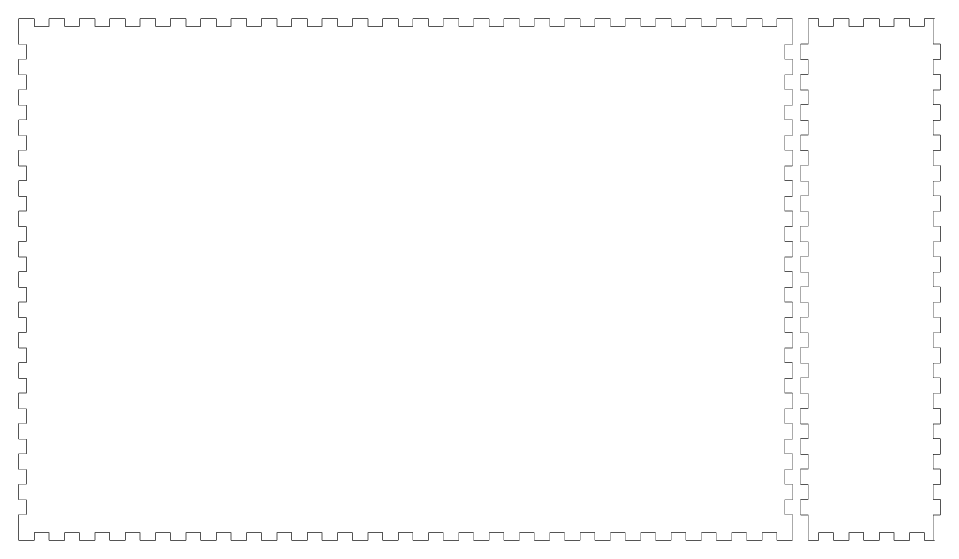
# Model space of a CAD drawing. Extents: x 10 to 1487, y 10 to 216.
# Drawn here: x 626.2 to 991, y 9.9 to 216.3 of the extents above; entities that cross this region are included whole.
import ezdxf

# ---------------------------------------------------------------- set-up
doc = ezdxf.new("R2010")
doc.units = 0
doc.layers.get('0').update_dxf_attribs({"linetype": 'CONTINUOUS'})

msp = doc.modelspace()

# ---------------------------------------------------------------- linework, layer by layer
at = {"color": 0, "const_width": 0.2}
for points in [[(629.348, 10.0004), (632.351, 10.0004), (632.368, 10.0004), (632.421, 10.0294), (632.449, 10.0831), (632.449, 10.0996), (632.449, 13.0996), (632.449, 13.0831), (632.421, 13.0294), (632.368, 13.0004), (632.351, 13.0004), (638.351, 13.0004), (638.334, 13.0004), (638.281, 13.0294), (638.249, 13.0831), (638.249, 13.0996), (638.249, 10.0996), (638.249, 10.0831), (638.281, 10.0294), (638.334, 10.0004), (638.351, 10.0004), (644.349, 10.0004), (644.366, 10.0004), (644.419, 10.0294), (644.451, 10.0831), (644.451, 10.0996), (644.451, 13.0996), (644.451, 13.0831), (644.419, 13.0294), (644.366, 13.0004), (644.349, 13.0004), (650.349, 13.0004), (650.332, 13.0004), (650.279, 13.0294), (650.251, 13.0831), (650.251, 13.0996), (650.251, 10.0996), (650.251, 10.0831), (650.279, 10.0294), (650.332, 10.0004), (650.349, 10.0004), (656.35, 10.0004), (656.368, 10.0004), (656.421, 10.0294), (656.449, 10.0831), (656.449, 10.0996), (656.449, 13.0996), (656.449, 13.0831), (656.421, 13.0294), (656.368, 13.0004), (656.35, 13.0004), (662.351, 13.0004), (662.333, 13.0004), (662.277, 13.0294), (662.249, 13.0831), (662.249, 13.0996), (662.249, 10.0996), (662.249, 10.0831), (662.277, 10.0294), (662.333, 10.0004), (662.351, 10.0004), (668.352, 10.0004), (668.366, 10.0004), (668.419, 10.0294), (668.45, 10.0831), (668.45, 10.0996), (668.45, 13.0996), (668.45, 13.0831), (668.419, 13.0294), (668.366, 13.0004), (668.352, 13.0004), (674.349, 13.0004), (674.331, 13.0004), (674.278, 13.0294), (674.25, 13.0831), (674.25, 13.0996), (674.25, 10.0996), (674.25, 10.0831), (674.278, 10.0294), (674.331, 10.0004), (674.349, 10.0004), (680.35, 10.0004), (680.367, 10.0004), (680.42, 10.0294), (680.452, 10.0831), (680.452, 10.0996), (680.452, 13.0996), (680.452, 13.0831), (680.42, 13.0294), (680.367, 13.0004), (680.35, 13.0004), (686.35, 13.0004), (686.333, 13.0004), (686.28, 13.0294), (686.252, 13.0831), (686.252, 13.0996), (686.252, 10.0996), (686.252, 10.0831), (686.28, 10.0294), (686.333, 10.0004), (686.35, 10.0004), (692.351, 10.0004), (692.365, 10.0004), (692.422, 10.0294), (692.45, 10.0831), (692.45, 10.0996), (692.45, 13.0996), (692.45, 13.0831), (692.422, 13.0294), (692.365, 13.0004), (692.351, 13.0004), (698.348, 13.0004), (698.331, 13.0004), (698.281, 13.0294), (698.25, 13.0831), (698.25, 13.0996), (698.25, 10.0996), (698.25, 10.0831), (698.281, 10.0294), (698.331, 10.0004), (698.348, 10.0004), (704.349, 10.0004), (704.367, 10.0004), (704.42, 10.0294), (704.451, 10.0831), (704.451, 10.0996), (704.451, 13.0996), (704.451, 13.0831), (704.42, 13.0294), (704.367, 13.0004), (704.349, 13.0004), (710.35, 13.0004), (710.332, 13.0004), (710.279, 13.0294), (710.251, 13.0831), (710.251, 13.0996), (710.251, 10.0996), (710.251, 10.0831), (710.279, 10.0294), (710.332, 10.0004), (710.35, 10.0004), (716.351, 10.0004), (716.365, 10.0004), (716.421, 10.0294), (716.449, 10.0831), (716.449, 10.0996), (716.449, 13.0996), (716.449, 13.0831), (716.421, 13.0294), (716.365, 13.0004), (716.351, 13.0004), (722.351, 13.0004), (722.33, 13.0004), (722.281, 13.0294), (722.249, 13.0831), (722.249, 13.0996), (722.249, 10.0996), (722.249, 10.0831), (722.281, 10.0294), (722.33, 10.0004), (722.351, 10.0004), (728.349, 10.0004), (728.366, 10.0004), (728.419, 10.0294), (728.451, 10.0831), (728.451, 10.0996), (728.451, 13.0996), (728.451, 13.0831), (728.419, 13.0294), (728.366, 13.0004), (728.349, 13.0004), (734.349, 13.0004), (734.332, 13.0004), (734.279, 13.0294), (734.251, 13.0831), (734.251, 13.0996), (734.251, 10.0996), (734.251, 10.0831), (734.279, 10.0294), (734.332, 10.0004), (734.349, 10.0004), (740.35, 10.0004), (740.368, 10.0004), (740.421, 10.0294), (740.449, 10.0831), (740.449, 10.0996), (740.449, 13.0996), (740.449, 13.0831), (740.421, 13.0294), (740.368, 13.0004), (740.35, 13.0004), (746.351, 13.0004), (746.333, 13.0004), (746.28, 13.0294), (746.252, 13.0831), (746.252, 13.0996), (746.252, 10.0996), (746.252, 10.0831), (746.28, 10.0294), (746.333, 10.0004), (746.351, 10.0004), (752.348, 10.0004), (752.366, 10.0004), (752.419, 10.0294), (752.45, 10.0831), (752.45, 10.0996), (752.45, 13.0996), (752.45, 13.0831), (752.419, 13.0294), (752.366, 13.0004), (752.348, 13.0004), (758.349, 13.0004), (758.331, 13.0004), (758.278, 13.0294), (758.25, 13.0831), (758.25, 13.0996), (758.25, 10.0996), (758.25, 10.0831), (758.278, 10.0294), (758.331, 10.0004), (758.349, 10.0004), (764.349, 10.0004), (764.367, 10.0004), (764.42, 10.0294), (764.452, 10.0831), (764.452, 10.0996), (764.452, 13.0996), (764.452, 13.0831), (764.42, 13.0294), (764.367, 13.0004), (764.349, 13.0004), (770.35, 13.0004), (770.333, 13.0004), (770.28, 13.0294), (770.251, 13.0831), (770.251, 13.0996), (770.251, 10.0996), (770.251, 10.0831), (770.28, 10.0294), (770.333, 10.0004), (770.35, 10.0004), (776.351, 10.0004), (776.365, 10.0004), (776.422, 10.0294), (776.45, 10.0831), (776.45, 10.0996), (776.45, 13.0996), (776.45, 13.0831), (776.422, 13.0294), (776.365, 13.0004), (776.351, 13.0004), (782.348, 13.0004), (782.331, 13.0004), (782.278, 13.0294), (782.249, 13.0831), (782.249, 13.0996), (782.249, 10.0996), (782.249, 10.0831), (782.278, 10.0294), (782.331, 10.0004), (782.348, 10.0004), (788.349, 10.0004), (788.367, 10.0004), (788.419, 10.0294), (788.451, 10.0831), (788.451, 10.0996), (788.451, 13.0996), (788.451, 13.0831), (788.419, 13.0294), (788.367, 13.0004), (788.349, 13.0004), (794.35, 13.0004), (794.332, 13.0004), (794.279, 13.0294), (794.251, 13.0831), (794.251, 13.0996), (794.251, 10.0996), (794.251, 10.0831), (794.279, 10.0294), (794.332, 10.0004), (794.35, 10.0004), (800.35, 10.0004), (800.368, 10.0004), (800.421, 10.0294), (800.449, 10.0831), (800.449, 10.0996), (800.449, 13.0996), (800.449, 13.0831), (800.421, 13.0294), (800.368, 13.0004), (800.35, 13.0004), (806.351, 13.0004), (806.334, 13.0004), (806.281, 13.0294), (806.249, 13.0831), (806.249, 13.0996), (806.249, 10.0996), (806.249, 10.0831), (806.281, 10.0294), (806.334, 10.0004), (806.351, 10.0004), (812.348, 10.0004), (812.366, 10.0004), (812.419, 10.0294), (812.451, 10.0831), (812.451, 10.0996), (812.451, 13.0996), (812.451, 13.0831), (812.419, 13.0294), (812.366, 13.0004), (812.348, 13.0004), (818.349, 13.0004), (818.332, 13.0004), (818.279, 13.0294), (818.25, 13.0831), (818.25, 13.0996), (818.25, 10.0996), (818.25, 10.0831), (818.279, 10.0294), (818.332, 10.0004), (818.349, 10.0004), (824.35, 10.0004), (824.368, 10.0004), (824.42, 10.0294), (824.449, 10.0831), (824.449, 10.0996), (824.449, 13.0996), (824.449, 13.0831), (824.42, 13.0294), (824.368, 13.0004), (824.35, 13.0004), (830.351, 13.0004), (830.333, 13.0004), (830.28, 13.0294), (830.248, 13.0831), (830.248, 13.0996), (830.248, 10.0996), (830.248, 10.0831), (830.28, 10.0294), (830.333, 10.0004), (830.351, 10.0004), (836.351, 10.0004), (836.366, 10.0004), (836.422, 10.0294), (836.45, 10.0831), (836.45, 10.0996), (836.45, 13.0996), (836.45, 13.0831), (836.422, 13.0294), (836.366, 13.0004), (836.351, 13.0004), (842.352, 13.0004), (842.331, 13.0004), (842.278, 13.0294), (842.25, 13.0831), (842.25, 13.0996), (842.25, 10.0996), (842.25, 10.0831), (842.278, 10.0294), (842.331, 10.0004), (842.352, 10.0004), (848.349, 10.0004), (848.367, 10.0004), (848.42, 10.0294), (848.448, 10.0831), (848.448, 10.0996), (848.448, 13.0996), (848.448, 13.0831), (848.42, 13.0294), (848.367, 13.0004), (848.349, 13.0004), (854.35, 13.0004), (854.333, 13.0004), (854.28, 13.0294), (854.251, 13.0831), (854.251, 13.0996), (854.251, 10.0996), (854.251, 10.0831), (854.28, 10.0294), (854.333, 10.0004), (854.35, 10.0004), (860.351, 10.0004), (860.369, 10.0004), (860.421, 10.0294), (860.45, 10.0831), (860.45, 10.0996), (860.45, 13.0996), (860.45, 13.0831), (860.421, 13.0294), (860.369, 13.0004), (860.351, 13.0004), (866.352, 13.0004), (866.334, 13.0004), (866.278, 13.0294), (866.249, 13.0831), (866.249, 13.0996), (866.249, 10.0996), (866.249, 10.0831), (866.278, 10.0294), (866.334, 10.0004), (866.352, 10.0004), (872.349, 10.0004), (872.367, 10.0004), (872.419, 10.0294), (872.451, 10.0831), (872.451, 10.0996), (872.451, 13.0996), (872.451, 13.0831), (872.419, 13.0294), (872.367, 13.0004), (872.349, 13.0004), (878.35, 13.0004), (878.332, 13.0004), (878.279, 13.0294), (878.251, 13.0831), (878.251, 13.0996), (878.251, 10.0996), (878.251, 10.0831), (878.279, 10.0294), (878.332, 10.0004), (878.35, 10.0004), (884.35, 10.0004), (884.368, 10.0004), (884.421, 10.0294), (884.449, 10.0831), (884.449, 10.0996), (884.449, 13.0996), (884.449, 13.0831), (884.421, 13.0294), (884.368, 13.0004), (884.35, 13.0004), (890.351, 13.0004), (890.334, 13.0004), (890.281, 13.0294), (890.249, 13.0831), (890.249, 13.0996), (890.249, 10.0996), (890.249, 10.0831), (890.281, 10.0294), (890.334, 10.0004), (890.351, 10.0004), (896.352, 10.0004), (896.366, 10.0004), (896.422, 10.0294), (896.451, 10.0831), (896.451, 10.0996), (896.451, 13.0996), (896.451, 13.0831), (896.422, 13.0294), (896.366, 13.0004), (896.352, 13.0004), (902.349, 13.0004), (902.331, 13.0004), (902.279, 13.0294), (902.25, 13.0831), (902.25, 13.0996), (902.25, 10.0996), (902.25, 10.0831), (902.279, 10.0294), (902.331, 10.0004), (902.349, 10.0004), (908.35, 10.0004), (908.367, 10.0004), (908.42, 10.0294), (908.449, 10.0831), (908.449, 10.0996), (908.449, 13.0996), (908.449, 13.0831), (908.42, 13.0294), (908.367, 13.0004), (908.35, 13.0004), (914.351, 13.0004), (914.333, 13.0004), (914.28, 13.0294), (914.248, 13.0831), (914.248, 13.0996), (914.248, 10.0996), (914.248, 10.0831), (914.28, 10.0294), (914.333, 10.0004), (914.351, 10.0004), (920.351, 10.0004), (920.365, 10.0004), (920.422, 10.0294), (920.45, 10.0831), (920.45, 10.0996), (920.45, 13.0996), (920.45, 13.0831), (920.422, 13.0294), (920.365, 13.0004), (920.351, 13.0004), (926.352, 13.0004), (926.331, 13.0004), (926.278, 13.0294), (926.25, 13.0831), (926.25, 13.0996), (926.25, 10.0996), (926.25, 10.0831), (926.278, 10.0294), (926.331, 10.0004), (926.352, 10.0004), (929.351, 10.0004), (932.349, 10.0004), (932.367, 10.0004), (932.42, 10.0294), (932.448, 10.0831), (932.448, 10.0996), (932.448, 13.0996), (932.448, 20.1001), (932.448, 20.118), (932.42, 20.1717), (932.367, 20.2007), (932.349, 20.2007), (929.351, 20.2007), (929.368, 20.2007), (929.421, 20.1717), (929.449, 20.118), (929.449, 20.1001), (929.449, 26.1001), (929.449, 26.0835), (929.421, 26.0298), (929.368, 25.9994), (929.351, 25.9994), (932.349, 25.9994), (932.367, 25.9994), (932.42, 26.0298), (932.448, 26.0835), (932.448, 26.1001), (932.448, 32.1), (932.448, 32.1179), (932.42, 32.1717), (932.367, 32.2006), (932.349, 32.2006), (929.351, 32.2006), (929.368, 32.2006), (929.421, 32.1717), (929.449, 32.1179), (929.449, 32.1), (929.449, 38.1), (929.449, 38.0834), (929.421, 38.0298), (929.368, 38.0009), (929.351, 38.0009), (932.349, 38.0009), (932.367, 38.0009), (932.42, 38.0298), (932.448, 38.0834), (932.448, 38.1), (932.448, 44.1), (932.448, 44.118), (932.42, 44.1702), (932.367, 44.1992), (932.349, 44.1992), (929.351, 44.1992), (929.368, 44.1992), (929.421, 44.1702), (929.449, 44.118), (929.449, 44.1), (929.449, 50.1001), (929.449, 50.0835), (929.421, 50.0295), (929.368, 49.9992), (929.351, 49.9992), (932.349, 49.9992), (932.367, 49.9992), (932.42, 50.0295), (932.448, 50.0835), (932.448, 50.1001), (932.448, 56.0998), (932.448, 56.1178), (932.42, 56.1717), (932.367, 56.2007), (932.349, 56.2007), (929.351, 56.2007), (929.368, 56.2007), (929.421, 56.1717), (929.449, 56.1178), (929.449, 56.0998), (929.449, 62.0998), (929.449, 62.0832), (929.421, 62.0296), (929.368, 61.9993), (929.351, 61.9993), (932.349, 61.9993), (932.367, 61.9993), (932.42, 62.0296), (932.448, 62.0832), (932.448, 62.0998), (932.448, 68.0999), (932.448, 68.1179), (932.42, 68.1715), (932.367, 68.2004), (932.349, 68.2004), (929.351, 68.2004), (929.368, 68.2004), (929.421, 68.1715), (929.449, 68.1179), (929.449, 68.0999), (929.449, 74.0999), (929.449, 74.0833), (929.421, 74.0297), (929.368, 74.0008), (929.351, 74.0008), (932.349, 74.0008), (932.367, 74.0008), (932.42, 74.0297), (932.448, 74.0833), (932.448, 74.0999), (932.448, 80.1), (932.448, 80.1176), (932.42, 80.1716), (932.367, 80.2005), (932.349, 80.2005), (929.351, 80.2005), (929.368, 80.2005), (929.421, 80.1716), (929.449, 80.1176), (929.449, 80.1), (929.449, 86.1), (929.449, 86.0834), (929.421, 86.0294), (929.368, 86.0005), (929.351, 86.0005), (932.349, 86.0005), (932.367, 86.0005), (932.42, 86.0294), (932.448, 86.0834), (932.448, 86.1), (932.448, 92.0997), (932.448, 92.1177), (932.42, 92.1713), (932.367, 92.2002), (932.349, 92.2002), (929.351, 92.2002), (929.368, 92.2002), (929.421, 92.1713), (929.449, 92.1177), (929.449, 92.0997), (929.449, 98.0997), (929.449, 98.0832), (929.421, 98.0295), (929.368, 98.0006), (929.351, 98.0006), (932.349, 98.0006), (932.367, 98.0006), (932.42, 98.0295), (932.448, 98.0832), (932.448, 98.0997), (932.448, 104.1), (932.448, 104.118), (932.42, 104.171), (932.367, 104.2), (932.349, 104.2), (929.351, 104.2), (929.368, 104.2), (929.421, 104.171), (929.449, 104.118), (929.449, 104.1), (929.449, 110.1), (929.449, 110.083), (929.421, 110.03), (929.368, 110.001), (929.351, 110.001), (932.349, 110.001), (932.367, 110.001), (932.42, 110.03), (932.448, 110.083), (932.448, 110.1), (932.448, 116.1), (932.448, 116.118), (932.42, 116.171), (932.367, 116.2), (932.349, 116.2), (929.351, 116.2), (929.368, 116.2), (929.421, 116.171), (929.449, 116.118), (929.449, 116.1), (929.449, 122.1), (929.449, 122.083), (929.421, 122.029), (929.368, 122), (929.351, 122), (932.349, 122), (932.367, 122), (932.42, 122.029), (932.448, 122.083), (932.448, 122.1), (932.448, 128.1), (932.448, 128.118), (932.42, 128.171), (932.367, 128.2), (932.349, 128.2), (929.351, 128.2), (929.368, 128.2), (929.421, 128.171), (929.449, 128.118), (929.449, 128.1), (929.449, 134.1), (929.449, 134.083), (929.421, 134.029), (929.368, 134.001), (929.351, 134.001), (932.349, 134.001), (932.367, 134.001), (932.42, 134.029), (932.448, 134.083), (932.448, 134.1), (932.448, 140.1), (932.448, 140.118), (932.42, 140.171), (932.367, 140.2), (932.349, 140.2), (929.351, 140.2), (929.368, 140.2), (929.421, 140.171), (929.449, 140.118), (929.449, 140.1), (929.449, 146.1), (929.449, 146.083), (929.421, 146.029), (929.368, 146), (929.351, 146), (932.349, 146), (932.367, 146), (932.42, 146.029), (932.448, 146.083), (932.448, 146.1), (932.448, 152.099), (932.448, 152.117), (932.42, 152.171), (932.367, 152.2), (932.349, 152.2), (929.351, 152.2), (929.368, 152.2), (929.421, 152.171), (929.449, 152.117), (929.449, 152.099), (929.449, 158.099), (929.449, 158.083), (929.421, 158.029), (929.368, 158), (929.351, 158), (932.349, 158), (932.367, 158), (932.42, 158.029), (932.448, 158.083), (932.448, 158.099), (932.448, 164.1), (932.448, 164.118), (932.42, 164.171), (932.367, 164.2), (932.349, 164.2), (929.351, 164.2), (929.368, 164.2), (929.421, 164.171), (929.449, 164.118), (929.449, 164.1), (929.449, 170.1), (929.449, 170.083), (929.421, 170.029), (929.368, 170), (929.351, 170), (932.349, 170), (932.367, 170), (932.42, 170.029), (932.448, 170.083), (932.448, 170.1), (932.448, 176.1), (932.448, 176.117), (932.42, 176.171), (932.367, 176.2), (932.349, 176.2), (929.351, 176.2), (929.368, 176.2), (929.421, 176.171), (929.449, 176.117), (929.449, 176.1), (929.449, 182.1), (929.449, 182.083), (929.421, 182.029), (929.368, 182), (929.351, 182), (932.349, 182), (932.367, 182), (932.42, 182.029), (932.448, 182.083), (932.448, 182.1), (932.448, 188.099), (932.448, 188.117), (932.42, 188.171), (932.367, 188.2), (932.349, 188.2), (929.351, 188.2), (929.368, 188.2), (929.421, 188.171), (929.449, 188.117), (929.449, 188.099), (929.449, 194.099), (929.449, 194.083), (929.421, 194.029), (929.368, 194), (929.351, 194), (932.349, 194), (932.367, 194), (932.42, 194.029), (932.448, 194.083), (932.448, 194.099), (932.448, 200.101), (932.448, 200.119), (932.42, 200.171), (932.367, 200.2), (932.349, 200.2), (929.351, 200.2), (929.368, 200.2), (929.421, 200.171), (929.449, 200.119), (929.449, 200.101), (929.449, 206.099), (929.449, 206.083), (929.421, 206.029), (929.368, 206), (929.351, 206), (932.349, 206), (932.367, 206), (932.42, 206.029), (932.448, 206.083), (932.448, 206.099), (932.448, 213.1), (932.448, 216.1), (932.448, 216.118), (932.42, 216.172), (932.367, 216.201), (932.349, 216.201), (929.351, 216.201), (926.352, 216.201), (926.331, 216.201), (926.278, 216.172), (926.25, 216.118), (926.25, 216.1), (926.25, 213.1), (926.25, 213.118), (926.278, 213.172), (926.331, 213.201), (926.352, 213.201), (920.351, 213.201), (920.365, 213.201), (920.422, 213.172), (920.45, 213.118), (920.45, 213.1), (920.45, 216.1), (920.45, 216.118), (920.422, 216.172), (920.365, 216.201), (920.351, 216.201), (914.351, 216.201), (914.333, 216.201), (914.28, 216.172), (914.248, 216.118), (914.248, 216.1), (914.248, 213.1), (914.248, 213.118), (914.28, 213.172), (914.333, 213.201), (914.351, 213.201), (908.35, 213.201), (908.367, 213.201), (908.42, 213.172), (908.449, 213.118), (908.449, 213.1), (908.449, 216.1), (908.449, 216.118), (908.42, 216.172), (908.367, 216.201), (908.35, 216.201), (902.349, 216.201), (902.331, 216.201), (902.279, 216.172), (902.25, 216.118), (902.25, 216.1), (902.25, 213.1), (902.25, 213.118), (902.279, 213.172), (902.331, 213.201), (902.349, 213.201), (896.352, 213.201), (896.366, 213.201), (896.422, 213.172), (896.451, 213.118), (896.451, 213.1), (896.451, 216.1), (896.451, 216.118), (896.422, 216.172), (896.366, 216.201), (896.352, 216.201), (890.351, 216.201), (890.334, 216.201), (890.281, 216.172), (890.249, 216.118), (890.249, 216.1), (890.249, 213.1), (890.249, 213.118), (890.281, 213.172), (890.334, 213.201), (890.351, 213.201), (884.35, 213.201), (884.368, 213.201), (884.421, 213.172), (884.449, 213.118), (884.449, 213.1), (884.449, 216.1), (884.449, 216.118), (884.421, 216.172), (884.368, 216.201), (884.35, 216.201), (878.35, 216.201), (878.332, 216.201), (878.279, 216.172), (878.251, 216.118), (878.251, 216.1), (878.251, 213.1), (878.251, 213.118), (878.279, 213.172), (878.332, 213.201), (878.35, 213.201), (872.349, 213.201), (872.367, 213.201), (872.419, 213.172), (872.451, 213.118), (872.451, 213.1), (872.451, 216.1), (872.451, 216.118), (872.419, 216.172), (872.367, 216.201), (872.349, 216.201), (866.352, 216.201), (866.334, 216.201), (866.278, 216.172), (866.249, 216.118), (866.249, 216.1), (866.249, 213.1), (866.249, 213.118), (866.278, 213.172), (866.334, 213.201), (866.352, 213.201), (860.351, 213.201), (860.369, 213.201), (860.421, 213.172), (860.45, 213.118), (860.45, 213.1), (860.45, 216.1), (860.45, 216.118), (860.421, 216.172), (860.369, 216.201), (860.351, 216.201), (854.35, 216.201), (854.333, 216.201), (854.28, 216.172), (854.251, 216.118), (854.251, 216.1), (854.251, 213.1), (854.251, 213.118), (854.28, 213.172), (854.333, 213.201), (854.35, 213.201), (848.349, 213.201), (848.367, 213.201), (848.42, 213.172), (848.448, 213.118), (848.448, 213.1), (848.448, 216.1), (848.448, 216.118), (848.42, 216.172), (848.367, 216.201), (848.349, 216.201), (842.352, 216.201), (842.331, 216.201), (842.278, 216.172), (842.25, 216.118), (842.25, 216.1), (842.25, 213.1), (842.25, 213.118), (842.278, 213.172), (842.331, 213.201), (842.352, 213.201), (836.351, 213.201), (836.366, 213.201), (836.422, 213.172), (836.45, 213.118), (836.45, 213.1), (836.45, 216.1), (836.45, 216.118), (836.422, 216.172), (836.366, 216.201), (836.351, 216.201), (830.351, 216.201), (830.333, 216.201), (830.28, 216.172), (830.248, 216.118), (830.248, 216.1), (830.248, 213.1), (830.248, 213.118), (830.28, 213.172), (830.333, 213.201), (830.351, 213.201), (824.35, 213.201), (824.368, 213.201), (824.42, 213.172), (824.449, 213.118), (824.449, 213.1), (824.449, 216.1), (824.449, 216.118), (824.42, 216.172), (824.368, 216.201), (824.35, 216.201), (818.349, 216.201), (818.332, 216.201), (818.279, 216.172), (818.25, 216.118), (818.25, 216.1), (818.25, 213.1), (818.25, 213.118), (818.279, 213.172), (818.332, 213.201), (818.349, 213.201), (812.348, 213.201), (812.366, 213.201), (812.419, 213.172), (812.451, 213.118), (812.451, 213.1), (812.451, 216.1), (812.451, 216.118), (812.419, 216.172), (812.366, 216.201), (812.348, 216.201), (806.351, 216.201), (806.334, 216.201), (806.281, 216.172), (806.249, 216.118), (806.249, 216.1), (806.249, 213.1), (806.249, 213.118), (806.281, 213.172), (806.334, 213.201), (806.351, 213.201), (800.35, 213.201), (800.368, 213.201), (800.421, 213.172), (800.449, 213.118), (800.449, 213.1), (800.449, 216.1), (800.449, 216.118), (800.421, 216.172), (800.368, 216.201), (800.35, 216.201), (794.35, 216.201), (794.332, 216.201), (794.279, 216.172), (794.251, 216.118), (794.251, 216.1), (794.251, 213.1), (794.251, 213.118), (794.279, 213.172), (794.332, 213.201), (794.35, 213.201), (788.349, 213.201), (788.367, 213.201), (788.419, 213.172), (788.451, 213.118), (788.451, 213.1), (788.451, 216.1), (788.451, 216.118), (788.419, 216.172), (788.367, 216.201), (788.349, 216.201), (782.348, 216.201), (782.331, 216.201), (782.278, 216.172), (782.249, 216.118), (782.249, 216.1), (782.249, 213.1), (782.249, 213.118), (782.278, 213.172), (782.331, 213.201), (782.348, 213.201), (776.351, 213.201), (776.365, 213.201), (776.422, 213.172), (776.45, 213.118), (776.45, 213.1), (776.45, 216.1), (776.45, 216.118), (776.422, 216.172), (776.365, 216.201), (776.351, 216.201), (770.35, 216.201), (770.333, 216.201), (770.28, 216.172), (770.251, 216.118), (770.251, 216.1), (770.251, 213.1), (770.251, 213.118), (770.28, 213.172), (770.333, 213.201), (770.35, 213.201), (764.349, 213.201), (764.367, 213.201), (764.42, 213.172), (764.452, 213.118), (764.452, 213.1), (764.452, 216.1), (764.452, 216.118), (764.42, 216.172), (764.367, 216.201), (764.349, 216.201), (758.349, 216.201), (758.331, 216.201), (758.278, 216.172), (758.25, 216.118), (758.25, 216.1), (758.25, 213.1), (758.25, 213.118), (758.278, 213.172), (758.331, 213.201), (758.349, 213.201), (752.348, 213.201), (752.366, 213.201), (752.419, 213.172), (752.45, 213.118), (752.45, 213.1), (752.45, 216.1), (752.45, 216.118), (752.419, 216.172), (752.366, 216.201), (752.348, 216.201), (746.351, 216.201), (746.333, 216.201), (746.28, 216.172), (746.252, 216.118), (746.252, 216.1), (746.252, 213.1), (746.252, 213.118), (746.28, 213.172), (746.333, 213.201), (746.351, 213.201), (740.35, 213.201), (740.368, 213.201), (740.421, 213.172), (740.449, 213.118), (740.449, 213.1), (740.449, 216.1), (740.449, 216.118), (740.421, 216.172), (740.368, 216.201), (740.35, 216.201), (734.349, 216.201), (734.332, 216.201), (734.279, 216.172), (734.251, 216.118), (734.251, 216.1), (734.251, 213.1), (734.251, 213.118), (734.279, 213.172), (734.332, 213.201), (734.349, 213.201), (728.349, 213.201), (728.366, 213.201), (728.419, 213.172), (728.451, 213.118), (728.451, 213.1), (728.451, 216.1), (728.451, 216.118), (728.419, 216.172), (728.366, 216.201), (728.349, 216.201), (722.351, 216.201), (722.33, 216.201), (722.281, 216.172), (722.249, 216.118), (722.249, 216.1), (722.249, 213.1), (722.249, 213.118), (722.281, 213.172), (722.33, 213.201), (722.351, 213.201), (716.351, 213.201), (716.365, 213.201), (716.421, 213.172), (716.449, 213.118), (716.449, 213.1), (716.449, 216.1), (716.449, 216.118), (716.421, 216.172), (716.365, 216.201), (716.351, 216.201), (710.35, 216.201), (710.332, 216.201), (710.279, 216.172), (710.251, 216.118), (710.251, 216.1), (710.251, 213.1), (710.251, 213.118), (710.279, 213.172), (710.332, 213.201), (710.35, 213.201), (704.349, 213.201), (704.367, 213.201), (704.42, 213.172), (704.451, 213.118), (704.451, 213.1), (704.451, 216.1), (704.451, 216.118), (704.42, 216.172), (704.367, 216.201), (704.349, 216.201), (698.348, 216.201), (698.331, 216.201), (698.281, 216.172), (698.25, 216.118), (698.25, 216.1), (698.25, 213.1), (698.25, 213.118), (698.281, 213.172), (698.331, 213.201), (698.348, 213.201), (692.351, 213.201), (692.365, 213.201), (692.422, 213.172), (692.45, 213.118), (692.45, 213.1), (692.45, 216.1), (692.45, 216.118), (692.422, 216.172), (692.365, 216.201), (692.351, 216.201), (686.35, 216.201), (686.333, 216.201), (686.28, 216.172), (686.252, 216.118), (686.252, 216.1), (686.252, 213.1), (686.252, 213.118), (686.28, 213.172), (686.333, 213.201), (686.35, 213.201), (680.35, 213.201), (680.367, 213.201), (680.42, 213.172), (680.452, 213.118), (680.452, 213.1), (680.452, 216.1), (680.452, 216.118), (680.42, 216.172), (680.367, 216.201), (680.35, 216.201), (674.349, 216.201), (674.331, 216.201), (674.278, 216.172), (674.25, 216.118), (674.25, 216.1), (674.25, 213.1), (674.25, 213.118), (674.278, 213.172), (674.331, 213.201), (674.349, 213.201), (668.352, 213.201), (668.366, 213.201), (668.419, 213.172), (668.45, 213.118), (668.45, 213.1), (668.45, 216.1), (668.45, 216.118), (668.419, 216.172), (668.366, 216.201), (668.352, 216.201), (662.351, 216.201), (662.333, 216.201), (662.277, 216.172), (662.249, 216.118), (662.249, 216.1), (662.249, 213.1), (662.249, 213.118), (662.277, 213.172), (662.333, 213.201), (662.351, 213.201), (656.35, 213.201), (656.368, 213.201), (656.421, 213.172), (656.449, 213.118), (656.449, 213.1), (656.449, 216.1), (656.449, 216.118), (656.421, 216.172), (656.368, 216.201), (656.35, 216.201), (650.349, 216.201), (650.332, 216.201), (650.279, 216.172), (650.251, 216.118), (650.251, 216.1), (650.251, 213.1), (650.251, 213.118), (650.279, 213.172), (650.332, 213.201), (650.349, 213.201), (644.349, 213.201), (644.366, 213.201), (644.419, 213.172), (644.451, 213.118), (644.451, 213.1), (644.451, 216.1), (644.451, 216.118), (644.419, 216.172), (644.366, 216.201), (644.349, 216.201), (638.351, 216.201), (638.334, 216.201), (638.281, 216.172), (638.249, 216.118), (638.249, 216.1), (638.249, 213.1), (638.249, 213.118), (638.281, 213.172), (638.334, 213.201), (638.351, 213.201), (632.351, 213.201), (632.368, 213.201), (632.421, 213.172), (632.449, 213.118), (632.449, 213.1), (632.449, 216.1), (632.449, 216.118), (632.421, 216.172), (632.368, 216.201), (632.351, 216.201), (629.348, 216.201), (626.35, 216.201), (626.332, 216.201), (626.279, 216.172), (626.251, 216.118), (626.251, 216.1), (626.251, 213.1), (626.251, 206.099), (626.251, 206.083), (626.279, 206.029), (626.332, 206), (626.35, 206), (629.348, 206), (629.331, 206), (629.278, 206.029), (629.25, 206.083), (629.25, 206.099), (629.25, 200.101), (629.25, 200.119), (629.278, 200.171), (629.331, 200.2), (629.348, 200.2), (626.35, 200.2), (626.332, 200.2), (626.279, 200.171), (626.251, 200.119), (626.251, 200.101), (626.251, 194.099), (626.251, 194.083), (626.279, 194.029), (626.332, 194), (626.35, 194), (629.348, 194), (629.331, 194), (629.278, 194.029), (629.25, 194.083), (629.25, 194.099), (629.25, 188.099), (629.25, 188.117), (629.278, 188.171), (629.331, 188.2), (629.348, 188.2), (626.35, 188.2), (626.332, 188.2), (626.279, 188.171), (626.251, 188.117), (626.251, 188.099), (626.251, 182.1), (626.251, 182.083), (626.279, 182.029), (626.332, 182), (626.35, 182), (629.348, 182), (629.331, 182), (629.278, 182.029), (629.25, 182.083), (629.25, 182.1), (629.25, 176.1), (629.25, 176.117), (629.278, 176.171), (629.331, 176.2), (629.348, 176.2), (626.35, 176.2), (626.332, 176.2), (626.279, 176.171), (626.251, 176.117), (626.251, 176.1), (626.251, 170.1), (626.251, 170.083), (626.279, 170.029), (626.332, 170), (626.35, 170), (629.348, 170), (629.331, 170), (629.278, 170.029), (629.25, 170.083), (629.25, 170.1), (629.25, 164.1), (629.25, 164.118), (629.278, 164.171), (629.331, 164.2), (629.348, 164.2), (626.35, 164.2), (626.332, 164.2), (626.279, 164.171), (626.251, 164.118), (626.251, 164.1), (626.251, 158.099), (626.251, 158.083), (626.279, 158.029), (626.332, 158), (626.35, 158), (629.348, 158), (629.331, 158), (629.278, 158.029), (629.25, 158.083), (629.25, 158.099), (629.25, 152.099), (629.25, 152.117), (629.278, 152.171), (629.331, 152.2), (629.348, 152.2), (626.35, 152.2), (626.332, 152.2), (626.279, 152.171), (626.251, 152.117), (626.251, 152.099), (626.251, 146.1), (626.251, 146.083), (626.279, 146.029), (626.332, 146), (626.35, 146), (629.348, 146), (629.331, 146), (629.278, 146.029), (629.25, 146.083), (629.25, 146.1), (629.25, 140.1), (629.25, 140.118), (629.278, 140.171), (629.331, 140.2), (629.348, 140.2), (626.35, 140.2), (626.332, 140.2), (626.279, 140.171), (626.251, 140.118), (626.251, 140.1), (626.251, 134.1), (626.251, 134.083), (626.279, 134.029), (626.332, 134.001), (626.35, 134.001), (629.348, 134.001), (629.331, 134.001), (629.278, 134.029), (629.25, 134.083), (629.25, 134.1), (629.25, 128.1), (629.25, 128.118), (629.278, 128.171), (629.331, 128.2), (629.348, 128.2), (626.35, 128.2), (626.332, 128.2), (626.279, 128.171), (626.251, 128.118), (626.251, 128.1), (626.251, 122.1), (626.251, 122.083), (626.279, 122.029), (626.332, 122), (626.35, 122), (629.348, 122), (629.331, 122), (629.278, 122.029), (629.25, 122.083), (629.25, 122.1), (629.25, 116.1), (629.25, 116.118), (629.278, 116.171), (629.331, 116.2), (629.348, 116.2), (626.35, 116.2), (626.332, 116.2), (626.279, 116.171), (626.251, 116.118), (626.251, 116.1), (626.251, 110.1), (626.251, 110.083), (626.279, 110.03), (626.332, 110.001), (626.35, 110.001), (629.348, 110.001), (629.331, 110.001), (629.278, 110.03), (629.25, 110.083), (629.25, 110.1), (629.25, 104.1), (629.25, 104.118), (629.278, 104.171), (629.331, 104.2), (629.348, 104.2), (626.35, 104.2), (626.332, 104.2), (626.279, 104.171), (626.251, 104.118), (626.251, 104.1), (626.251, 98.0997), (626.251, 98.0832), (626.279, 98.0295), (626.332, 98.0006), (626.35, 98.0006), (629.348, 98.0006), (629.331, 98.0006), (629.278, 98.0295), (629.25, 98.0832), (629.25, 98.0997), (629.25, 92.0997), (629.25, 92.1177), (629.278, 92.1713), (629.331, 92.2002), (629.348, 92.2002), (626.35, 92.2002), (626.332, 92.2002), (626.279, 92.1713), (626.251, 92.1177), (626.251, 92.0997), (626.251, 86.1), (626.251, 86.0834), (626.279, 86.0294), (626.332, 86.0005), (626.35, 86.0005), (629.348, 86.0005), (629.331, 86.0005), (629.278, 86.0294), (629.25, 86.0834), (629.25, 86.1), (629.25, 80.1), (629.25, 80.1176), (629.278, 80.1716), (629.331, 80.2005), (629.348, 80.2005), (626.35, 80.2005), (626.332, 80.2005), (626.279, 80.1716), (626.251, 80.1176), (626.251, 80.1), (626.251, 74.0999), (626.251, 74.0833), (626.279, 74.0297), (626.332, 74.0008), (626.35, 74.0008), (629.348, 74.0008), (629.331, 74.0008), (629.278, 74.0297), (629.25, 74.0833), (629.25, 74.0999), (629.25, 68.0999), (629.25, 68.1179), (629.278, 68.1715), (629.331, 68.2004), (629.348, 68.2004), (626.35, 68.2004), (626.332, 68.2004), (626.279, 68.1715), (626.251, 68.1179), (626.251, 68.0999), (626.251, 62.0998), (626.251, 62.0832), (626.279, 62.0296), (626.332, 61.9993), (626.35, 61.9993), (629.348, 61.9993), (629.331, 61.9993), (629.278, 62.0296), (629.25, 62.0832), (629.25, 62.0998), (629.25, 56.0998), (629.25, 56.1178), (629.278, 56.1717), (629.331, 56.2007), (629.348, 56.2007), (626.35, 56.2007), (626.332, 56.2007), (626.279, 56.1717), (626.251, 56.1178), (626.251, 56.0998), (626.251, 50.1001), (626.251, 50.0835), (626.279, 50.0295), (626.332, 49.9992), (626.35, 49.9992), (629.348, 49.9992), (629.331, 49.9992), (629.278, 50.0295), (629.25, 50.0835), (629.25, 50.1001), (629.25, 44.1), (629.25, 44.118), (629.278, 44.1702), (629.331, 44.1992), (629.348, 44.1992), (626.35, 44.1992), (626.332, 44.1992), (626.279, 44.1702), (626.251, 44.118), (626.251, 44.1), (626.251, 38.1), (626.251, 38.0834), (626.279, 38.0298), (626.332, 38.0009), (626.35, 38.0009), (629.348, 38.0009), (629.331, 38.0009), (629.278, 38.0298), (629.25, 38.0834), (629.25, 38.1), (629.25, 32.1), (629.25, 32.1179), (629.278, 32.1717), (629.331, 32.2006), (629.348, 32.2006), (626.35, 32.2006), (626.332, 32.2006), (626.279, 32.1717), (626.251, 32.1179), (626.251, 32.1), (626.251, 26.1001), (626.251, 26.0835), (626.279, 26.0298), (626.332, 25.9994), (626.35, 25.9994), (629.348, 25.9994), (629.331, 25.9994), (629.278, 26.0298), (629.25, 26.0835), (629.25, 26.1001), (629.25, 20.1001), (629.25, 20.118), (629.278, 20.1717), (629.331, 20.2007), (629.348, 20.2007), (626.35, 20.2007), (626.332, 20.2007), (626.279, 20.1717), (626.251, 20.118), (626.251, 20.1001), (626.251, 13.0996), (626.251, 10.0996), (626.251, 10.0831), (626.279, 10.0294), (626.332, 10.0004), (626.35, 10.0004), (629.348, 10.0004)], [(938.749, 10.0004), (942.749, 10.0004), (942.767, 10.0004), (942.82, 10.0294), (942.848, 10.0831), (942.848, 10.0996), (942.848, 13.0996), (942.848, 13.0831), (942.82, 13.0294), (942.767, 13.0004), (942.749, 13.0004), (948.75, 13.0004), (948.732, 13.0004), (948.679, 13.0294), (948.651, 13.0831), (948.651, 13.0996), (948.651, 10.0996), (948.651, 10.0831), (948.679, 10.0294), (948.732, 10.0004), (948.75, 10.0004), (954.751, 10.0004), (954.768, 10.0004), (954.821, 10.0294), (954.849, 10.0831), (954.849, 10.0996), (954.849, 13.0996), (954.849, 13.0831), (954.821, 13.0294), (954.768, 13.0004), (954.751, 13.0004), (960.751, 13.0004), (960.734, 13.0004), (960.677, 13.0294), (960.649, 13.0831), (960.649, 13.0996), (960.649, 10.0996), (960.649, 10.0831), (960.677, 10.0294), (960.734, 10.0004), (960.751, 10.0004), (966.749, 10.0004), (966.766, 10.0004), (966.819, 10.0294), (966.851, 10.0831), (966.851, 10.0996), (966.851, 13.0996), (966.851, 13.0831), (966.819, 13.0294), (966.766, 13.0004), (966.749, 13.0004), (972.749, 13.0004), (972.732, 13.0004), (972.679, 13.0294), (972.651, 13.0831), (972.651, 13.0996), (972.651, 10.0996), (972.651, 10.0831), (972.679, 10.0294), (972.732, 10.0004), (972.749, 10.0004), (978.75, 10.0004), (978.768, 10.0004), (978.821, 10.0294), (978.849, 10.0831), (978.849, 10.0996), (978.849, 13.0996), (978.849, 13.0831), (978.821, 13.0294), (978.768, 13.0004), (978.75, 13.0004), (984.751, 13.0004), (984.733, 13.0004), (984.677, 13.0294), (984.649, 13.0831), (984.649, 13.0996), (984.649, 10.0996), (984.649, 10.0831), (984.677, 10.0294), (984.733, 10.0004), (984.751, 10.0004), (988.751, 10.0004), (988.032, 10.0004), (988.049, 10.0004), (988.102, 10.0294), (988.131, 10.0831), (988.131, 10.0996), (988.131, 13.0996), (988.131, 20.1001), (988.131, 20.0835), (988.102, 20.0298), (988.049, 19.9995), (988.032, 19.9995), (990.85, 19.9995), (990.868, 19.9995), (990.921, 20.0298), (990.949, 20.0835), (990.949, 20.1001), (990.949, 26.1001), (990.949, 26.118), (990.921, 26.1717), (990.868, 26.2006), (990.85, 26.2006), (988.032, 26.2006), (988.049, 26.2006), (988.102, 26.1717), (988.131, 26.118), (988.131, 26.1001), (988.131, 32.1), (988.131, 32.0835), (988.102, 32.0298), (988.049, 31.9994), (988.032, 31.9994), (990.85, 31.9994), (990.868, 31.9994), (990.921, 32.0298), (990.949, 32.0835), (990.949, 32.1), (990.949, 38.1), (990.949, 38.118), (990.921, 38.1702), (990.868, 38.1991), (990.85, 38.1991), (988.032, 38.1991), (988.049, 38.1991), (988.102, 38.1702), (988.131, 38.118), (988.131, 38.1), (988.131, 44.1), (988.131, 44.0835), (988.102, 44.0298), (988.049, 43.9995), (988.032, 43.9995), (990.85, 43.9995), (990.868, 43.9995), (990.921, 44.0298), (990.949, 44.0835), (990.949, 44.1), (990.949, 50.1001), (990.949, 50.1177), (990.921, 50.1717), (990.868, 50.2006), (990.85, 50.2006), (988.032, 50.2006), (988.049, 50.2006), (988.102, 50.1717), (988.131, 50.1177), (988.131, 50.1001), (988.131, 56.0998), (988.131, 56.0836), (988.102, 56.0296), (988.049, 55.9992), (988.032, 55.9992), (990.85, 55.9992), (990.868, 55.9992), (990.921, 56.0296), (990.949, 56.0836), (990.949, 56.0998), (990.949, 62.0998), (990.949, 62.1178), (990.921, 62.1714), (990.868, 62.2004), (990.85, 62.2004), (988.032, 62.2004), (988.049, 62.2004), (988.102, 62.1714), (988.131, 62.1178), (988.131, 62.0998), (988.131, 68.0999), (988.131, 68.0833), (988.102, 68.0297), (988.049, 68.0007), (988.032, 68.0007), (990.85, 68.0007), (990.868, 68.0007), (990.921, 68.0297), (990.949, 68.0833), (990.949, 68.0999), (990.949, 74.0999), (990.949, 74.1179), (990.921, 74.1715), (990.868, 74.2005), (990.85, 74.2005), (988.032, 74.2005), (988.049, 74.2005), (988.102, 74.1715), (988.131, 74.1179), (988.131, 74.0999), (988.131, 80.1), (988.131, 80.0834), (988.102, 80.0294), (988.049, 80.0005), (988.032, 80.0005), (990.85, 80.0005), (990.868, 80.0005), (990.921, 80.0294), (990.949, 80.0834), (990.949, 80.1), (990.949, 86.1), (990.949, 86.1176), (990.921, 86.1716), (990.868, 86.2005), (990.85, 86.2005), (988.032, 86.2005), (988.049, 86.2005), (988.102, 86.1716), (988.131, 86.1176), (988.131, 86.1), (988.131, 92.0997), (988.131, 92.0831), (988.102, 92.0295), (988.049, 91.9992), (988.032, 91.9992), (990.85, 91.9992), (990.868, 91.9992), (990.921, 92.0295), (990.949, 92.0831), (990.949, 92.0997), (990.949, 98.0997), (990.949, 98.1177), (990.921, 98.1714), (990.868, 98.2003), (990.85, 98.2003), (988.032, 98.2003), (988.049, 98.2003), (988.102, 98.1714), (988.131, 98.1177), (988.131, 98.0997), (988.131, 104.1), (988.131, 104.083), (988.102, 104.03), (988.049, 104.001), (988.032, 104.001), (990.85, 104.001), (990.868, 104.001), (990.921, 104.03), (990.949, 104.083), (990.949, 104.1), (990.949, 110.1), (990.949, 110.118), (990.921, 110.171), (990.868, 110.2), (990.85, 110.2), (988.032, 110.2), (988.049, 110.2), (988.102, 110.171), (988.131, 110.118), (988.131, 110.1), (988.131, 116.1), (988.131, 116.083), (988.102, 116.029), (988.049, 116), (988.032, 116), (990.85, 116), (990.868, 116), (990.921, 116.029), (990.949, 116.083), (990.949, 116.1), (990.949, 122.1), (990.949, 122.118), (990.921, 122.172), (990.868, 122.2), (990.85, 122.2), (988.032, 122.2), (988.049, 122.2), (988.102, 122.172), (988.131, 122.118), (988.131, 122.1), (988.131, 128.1), (988.131, 128.083), (988.102, 128.029), (988.049, 128), (988.032, 128), (990.85, 128), (990.868, 128), (990.921, 128.029), (990.949, 128.083), (990.949, 128.1), (990.949, 134.1), (990.949, 134.118), (990.921, 134.171), (990.868, 134.2), (990.85, 134.2), (988.032, 134.2), (988.049, 134.2), (988.102, 134.171), (988.131, 134.118), (988.131, 134.1), (988.131, 140.1), (988.131, 140.083), (988.102, 140.029), (988.049, 140.001), (988.032, 140.001), (990.85, 140.001), (990.868, 140.001), (990.921, 140.029), (990.949, 140.083), (990.949, 140.1), (990.949, 146.1), (990.949, 146.117), (990.921, 146.171), (990.868, 146.2), (990.85, 146.2), (988.032, 146.2), (988.049, 146.2), (988.102, 146.171), (988.131, 146.117), (988.131, 146.1), (988.131, 152.099), (988.131, 152.083), (988.102, 152.029), (988.049, 152), (988.032, 152), (990.85, 152), (990.868, 152), (990.921, 152.029), (990.949, 152.083), (990.949, 152.099), (990.949, 158.099), (990.949, 158.117), (990.921, 158.171), (990.868, 158.2), (990.85, 158.2), (988.032, 158.2), (988.049, 158.2), (988.102, 158.171), (988.131, 158.117), (988.131, 158.099), (988.131, 164.1), (988.131, 164.083), (988.102, 164.029), (988.049, 164), (988.032, 164), (990.85, 164), (990.868, 164), (990.921, 164.029), (990.949, 164.083), (990.949, 164.1), (990.949, 170.1), (990.949, 170.118), (990.921, 170.171), (990.868, 170.2), (990.85, 170.2), (988.032, 170.2), (988.049, 170.2), (988.102, 170.171), (988.131, 170.118), (988.131, 170.1), (988.131, 176.1), (988.131, 176.083), (988.102, 176.029), (988.049, 176), (988.032, 176), (990.85, 176), (990.868, 176), (990.921, 176.029), (990.949, 176.083), (990.949, 176.1), (990.949, 182.1), (990.949, 182.117), (990.921, 182.171), (990.868, 182.2), (990.85, 182.2), (988.032, 182.2), (988.049, 182.2), (988.102, 182.171), (988.131, 182.117), (988.131, 182.1), (988.131, 188.099), (988.131, 188.083), (988.102, 188.029), (988.049, 188), (988.032, 188), (990.85, 188), (990.868, 188), (990.921, 188.029), (990.949, 188.083), (990.949, 188.099), (990.949, 194.099), (990.949, 194.117), (990.921, 194.171), (990.868, 194.2), (990.85, 194.2), (988.032, 194.2), (988.049, 194.2), (988.102, 194.171), (988.131, 194.117), (988.131, 194.099), (988.131, 200.101), (988.131, 200.084), (988.102, 200.031), (988.049, 200), (988.032, 200), (990.85, 200), (990.868, 200), (990.921, 200.031), (990.949, 200.084), (990.949, 200.101), (990.949, 206.099), (990.949, 206.117), (990.921, 206.171), (990.868, 206.2), (990.85, 206.2), (988.032, 206.2), (988.049, 206.2), (988.102, 206.171), (988.131, 206.117), (988.131, 206.099), (988.131, 213.1), (988.131, 216.1), (988.131, 216.118), (988.102, 216.172), (988.049, 216.201), (988.032, 216.201), (988.751, 216.201), (984.751, 216.201), (984.733, 216.201), (984.677, 216.172), (984.649, 216.118), (984.649, 216.1), (984.649, 213.1), (984.649, 213.118), (984.677, 213.172), (984.733, 213.201), (984.751, 213.201), (978.75, 213.201), (978.768, 213.201), (978.821, 213.172), (978.849, 213.118), (978.849, 213.1), (978.849, 216.1), (978.849, 216.118), (978.821, 216.172), (978.768, 216.201), (978.75, 216.201), (972.749, 216.201), (972.732, 216.201), (972.679, 216.172), (972.651, 216.118), (972.651, 216.1), (972.651, 213.1), (972.651, 213.118), (972.679, 213.172), (972.732, 213.201), (972.749, 213.201), (966.749, 213.201), (966.766, 213.201), (966.819, 213.172), (966.851, 213.118), (966.851, 213.1), (966.851, 216.1), (966.851, 216.118), (966.819, 216.172), (966.766, 216.201), (966.749, 216.201), (960.751, 216.201), (960.734, 216.201), (960.677, 216.172), (960.649, 216.118), (960.649, 216.1), (960.649, 213.1), (960.649, 213.118), (960.677, 213.172), (960.734, 213.201), (960.751, 213.201), (954.751, 213.201), (954.768, 213.201), (954.821, 213.172), (954.849, 213.118), (954.849, 213.1), (954.849, 216.1), (954.849, 216.118), (954.821, 216.172), (954.768, 216.201), (954.751, 216.201), (948.75, 216.201), (948.732, 216.201), (948.679, 216.172), (948.651, 216.118), (948.651, 216.1), (948.651, 213.1), (948.651, 213.118), (948.679, 213.172), (948.732, 213.201), (948.75, 213.201), (942.749, 213.201), (942.767, 213.201), (942.82, 213.172), (942.848, 213.118), (942.848, 213.1), (942.848, 216.1), (942.848, 216.118), (942.82, 216.172), (942.767, 216.201), (942.749, 216.201), (938.749, 216.201), (938.731, 216.201), (938.678, 216.172), (938.65, 216.118), (938.65, 216.1), (938.65, 213.1), (938.65, 206.099), (938.65, 206.117), (938.678, 206.171), (938.731, 206.2), (938.749, 206.2), (935.75, 206.2), (935.732, 206.2), (935.68, 206.171), (935.648, 206.117), (935.648, 206.099), (935.648, 200.101), (935.648, 200.084), (935.68, 200.031), (935.732, 200), (935.75, 200), (938.749, 200), (938.731, 200), (938.678, 200.031), (938.65, 200.084), (938.65, 200.101), (938.65, 194.099), (938.65, 194.117), (938.678, 194.171), (938.731, 194.2), (938.749, 194.2), (935.75, 194.2), (935.732, 194.2), (935.68, 194.171), (935.648, 194.117), (935.648, 194.099), (935.648, 188.099), (935.648, 188.083), (935.68, 188.029), (935.732, 188), (935.75, 188), (938.749, 188), (938.731, 188), (938.678, 188.029), (938.65, 188.083), (938.65, 188.099), (938.65, 182.1), (938.65, 182.117), (938.678, 182.171), (938.731, 182.2), (938.749, 182.2), (935.75, 182.2), (935.732, 182.2), (935.68, 182.171), (935.648, 182.117), (935.648, 182.1), (935.648, 176.1), (935.648, 176.083), (935.68, 176.029), (935.732, 176), (935.75, 176), (938.749, 176), (938.731, 176), (938.678, 176.029), (938.65, 176.083), (938.65, 176.1), (938.65, 170.1), (938.65, 170.118), (938.678, 170.171), (938.731, 170.2), (938.749, 170.2), (935.75, 170.2), (935.732, 170.2), (935.68, 170.171), (935.648, 170.118), (935.648, 170.1), (935.648, 164.1), (935.648, 164.083), (935.68, 164.029), (935.732, 164), (935.75, 164), (938.749, 164), (938.731, 164), (938.678, 164.029), (938.65, 164.083), (938.65, 164.1), (938.65, 158.099), (938.65, 158.117), (938.678, 158.171), (938.731, 158.2), (938.749, 158.2), (935.75, 158.2), (935.732, 158.2), (935.68, 158.171), (935.648, 158.117), (935.648, 158.099), (935.648, 152.099), (935.648, 152.083), (935.68, 152.029), (935.732, 152), (935.75, 152), (938.749, 152), (938.731, 152), (938.678, 152.029), (938.65, 152.083), (938.65, 152.099), (938.65, 146.1), (938.65, 146.117), (938.678, 146.171), (938.731, 146.2), (938.749, 146.2), (935.75, 146.2), (935.732, 146.2), (935.68, 146.171), (935.648, 146.117), (935.648, 146.1), (935.648, 140.1), (935.648, 140.083), (935.68, 140.029), (935.732, 140.001), (935.75, 140.001), (938.749, 140.001), (938.731, 140.001), (938.678, 140.029), (938.65, 140.083), (938.65, 140.1), (938.65, 134.1), (938.65, 134.118), (938.678, 134.171), (938.731, 134.2), (938.749, 134.2), (935.75, 134.2), (935.732, 134.2), (935.68, 134.171), (935.648, 134.118), (935.648, 134.1), (935.648, 128.1), (935.648, 128.083), (935.68, 128.029), (935.732, 128), (935.75, 128), (938.749, 128), (938.731, 128), (938.678, 128.029), (938.65, 128.083), (938.65, 128.1), (938.65, 122.1), (938.65, 122.118), (938.678, 122.172), (938.731, 122.2), (938.749, 122.2), (935.75, 122.2), (935.732, 122.2), (935.68, 122.172), (935.648, 122.118), (935.648, 122.1), (935.648, 116.1), (935.648, 116.083), (935.68, 116.029), (935.732, 116), (935.75, 116), (938.749, 116), (938.731, 116), (938.678, 116.029), (938.65, 116.083), (938.65, 116.1), (938.65, 110.1), (938.65, 110.118), (938.678, 110.171), (938.731, 110.2), (938.749, 110.2), (935.75, 110.2), (935.732, 110.2), (935.68, 110.171), (935.648, 110.118), (935.648, 110.1), (935.648, 104.1), (935.648, 104.083), (935.68, 104.03), (935.732, 104.001), (935.75, 104.001), (938.749, 104.001), (938.731, 104.001), (938.678, 104.03), (938.65, 104.083), (938.65, 104.1), (938.65, 98.0997), (938.65, 98.1177), (938.678, 98.1714), (938.731, 98.2003), (938.749, 98.2003), (935.75, 98.2003), (935.732, 98.2003), (935.68, 98.1714), (935.648, 98.1177), (935.648, 98.0997), (935.648, 92.0997), (935.648, 92.0831), (935.68, 92.0295), (935.732, 91.9992), (935.75, 91.9992), (938.749, 91.9992), (938.731, 91.9992), (938.678, 92.0295), (938.65, 92.0831), (938.65, 92.0997), (938.65, 86.1), (938.65, 86.1176), (938.678, 86.1716), (938.731, 86.2005), (938.749, 86.2005), (935.75, 86.2005), (935.732, 86.2005), (935.68, 86.1716), (935.648, 86.1176), (935.648, 86.1), (935.648, 80.1), (935.648, 80.0834), (935.68, 80.0294), (935.732, 80.0005), (935.75, 80.0005), (938.749, 80.0005), (938.731, 80.0005), (938.678, 80.0294), (938.65, 80.0834), (938.65, 80.1), (938.65, 74.0999), (938.65, 74.1179), (938.678, 74.1715), (938.731, 74.2005), (938.749, 74.2005), (935.75, 74.2005), (935.732, 74.2005), (935.68, 74.1715), (935.648, 74.1179), (935.648, 74.0999), (935.648, 68.0999), (935.648, 68.0833), (935.68, 68.0297), (935.732, 68.0007), (935.75, 68.0007), (938.749, 68.0007), (938.731, 68.0007), (938.678, 68.0297), (938.65, 68.0833), (938.65, 68.0999), (938.65, 62.0998), (938.65, 62.1178), (938.678, 62.1714), (938.731, 62.2004), (938.749, 62.2004), (935.75, 62.2004), (935.732, 62.2004), (935.68, 62.1714), (935.648, 62.1178), (935.648, 62.0998), (935.648, 56.0998), (935.648, 56.0836), (935.68, 56.0296), (935.732, 55.9992), (935.75, 55.9992), (938.749, 55.9992), (938.731, 55.9992), (938.678, 56.0296), (938.65, 56.0836), (938.65, 56.0998), (938.65, 50.1001), (938.65, 50.1177), (938.678, 50.1717), (938.731, 50.2006), (938.749, 50.2006), (935.75, 50.2006), (935.732, 50.2006), (935.68, 50.1717), (935.648, 50.1177), (935.648, 50.1001), (935.648, 44.1), (935.648, 44.0835), (935.68, 44.0298), (935.732, 43.9995), (935.75, 43.9995), (938.749, 43.9995), (938.731, 43.9995), (938.678, 44.0298), (938.65, 44.0835), (938.65, 44.1), (938.65, 38.1), (938.65, 38.118), (938.678, 38.1702), (938.731, 38.1991), (938.749, 38.1991), (935.75, 38.1991), (935.732, 38.1991), (935.68, 38.1702), (935.648, 38.118), (935.648, 38.1), (935.648, 32.1), (935.648, 32.0835), (935.68, 32.0298), (935.732, 31.9994), (935.75, 31.9994), (938.749, 31.9994), (938.731, 31.9994), (938.678, 32.0298), (938.65, 32.0835), (938.65, 32.1), (938.65, 26.1001), (938.65, 26.118), (938.678, 26.1717), (938.731, 26.2006), (938.749, 26.2006), (935.75, 26.2006), (935.732, 26.2006), (935.68, 26.1717), (935.648, 26.118), (935.648, 26.1001), (935.648, 20.1001), (935.648, 20.0835), (935.68, 20.0298), (935.732, 19.9995), (935.75, 19.9995), (938.749, 19.9995), (938.731, 19.9995), (938.678, 20.0298), (938.65, 20.0835), (938.65, 20.1001), (938.65, 13.0996), (938.65, 10.0996), (938.65, 10.0831), (938.678, 10.0294), (938.731, 10.0004), (938.749, 10.0004)]]:
    msp.add_lwpolyline(points, close=True, dxfattribs=at)

doc.saveas('drawing.dxf')
